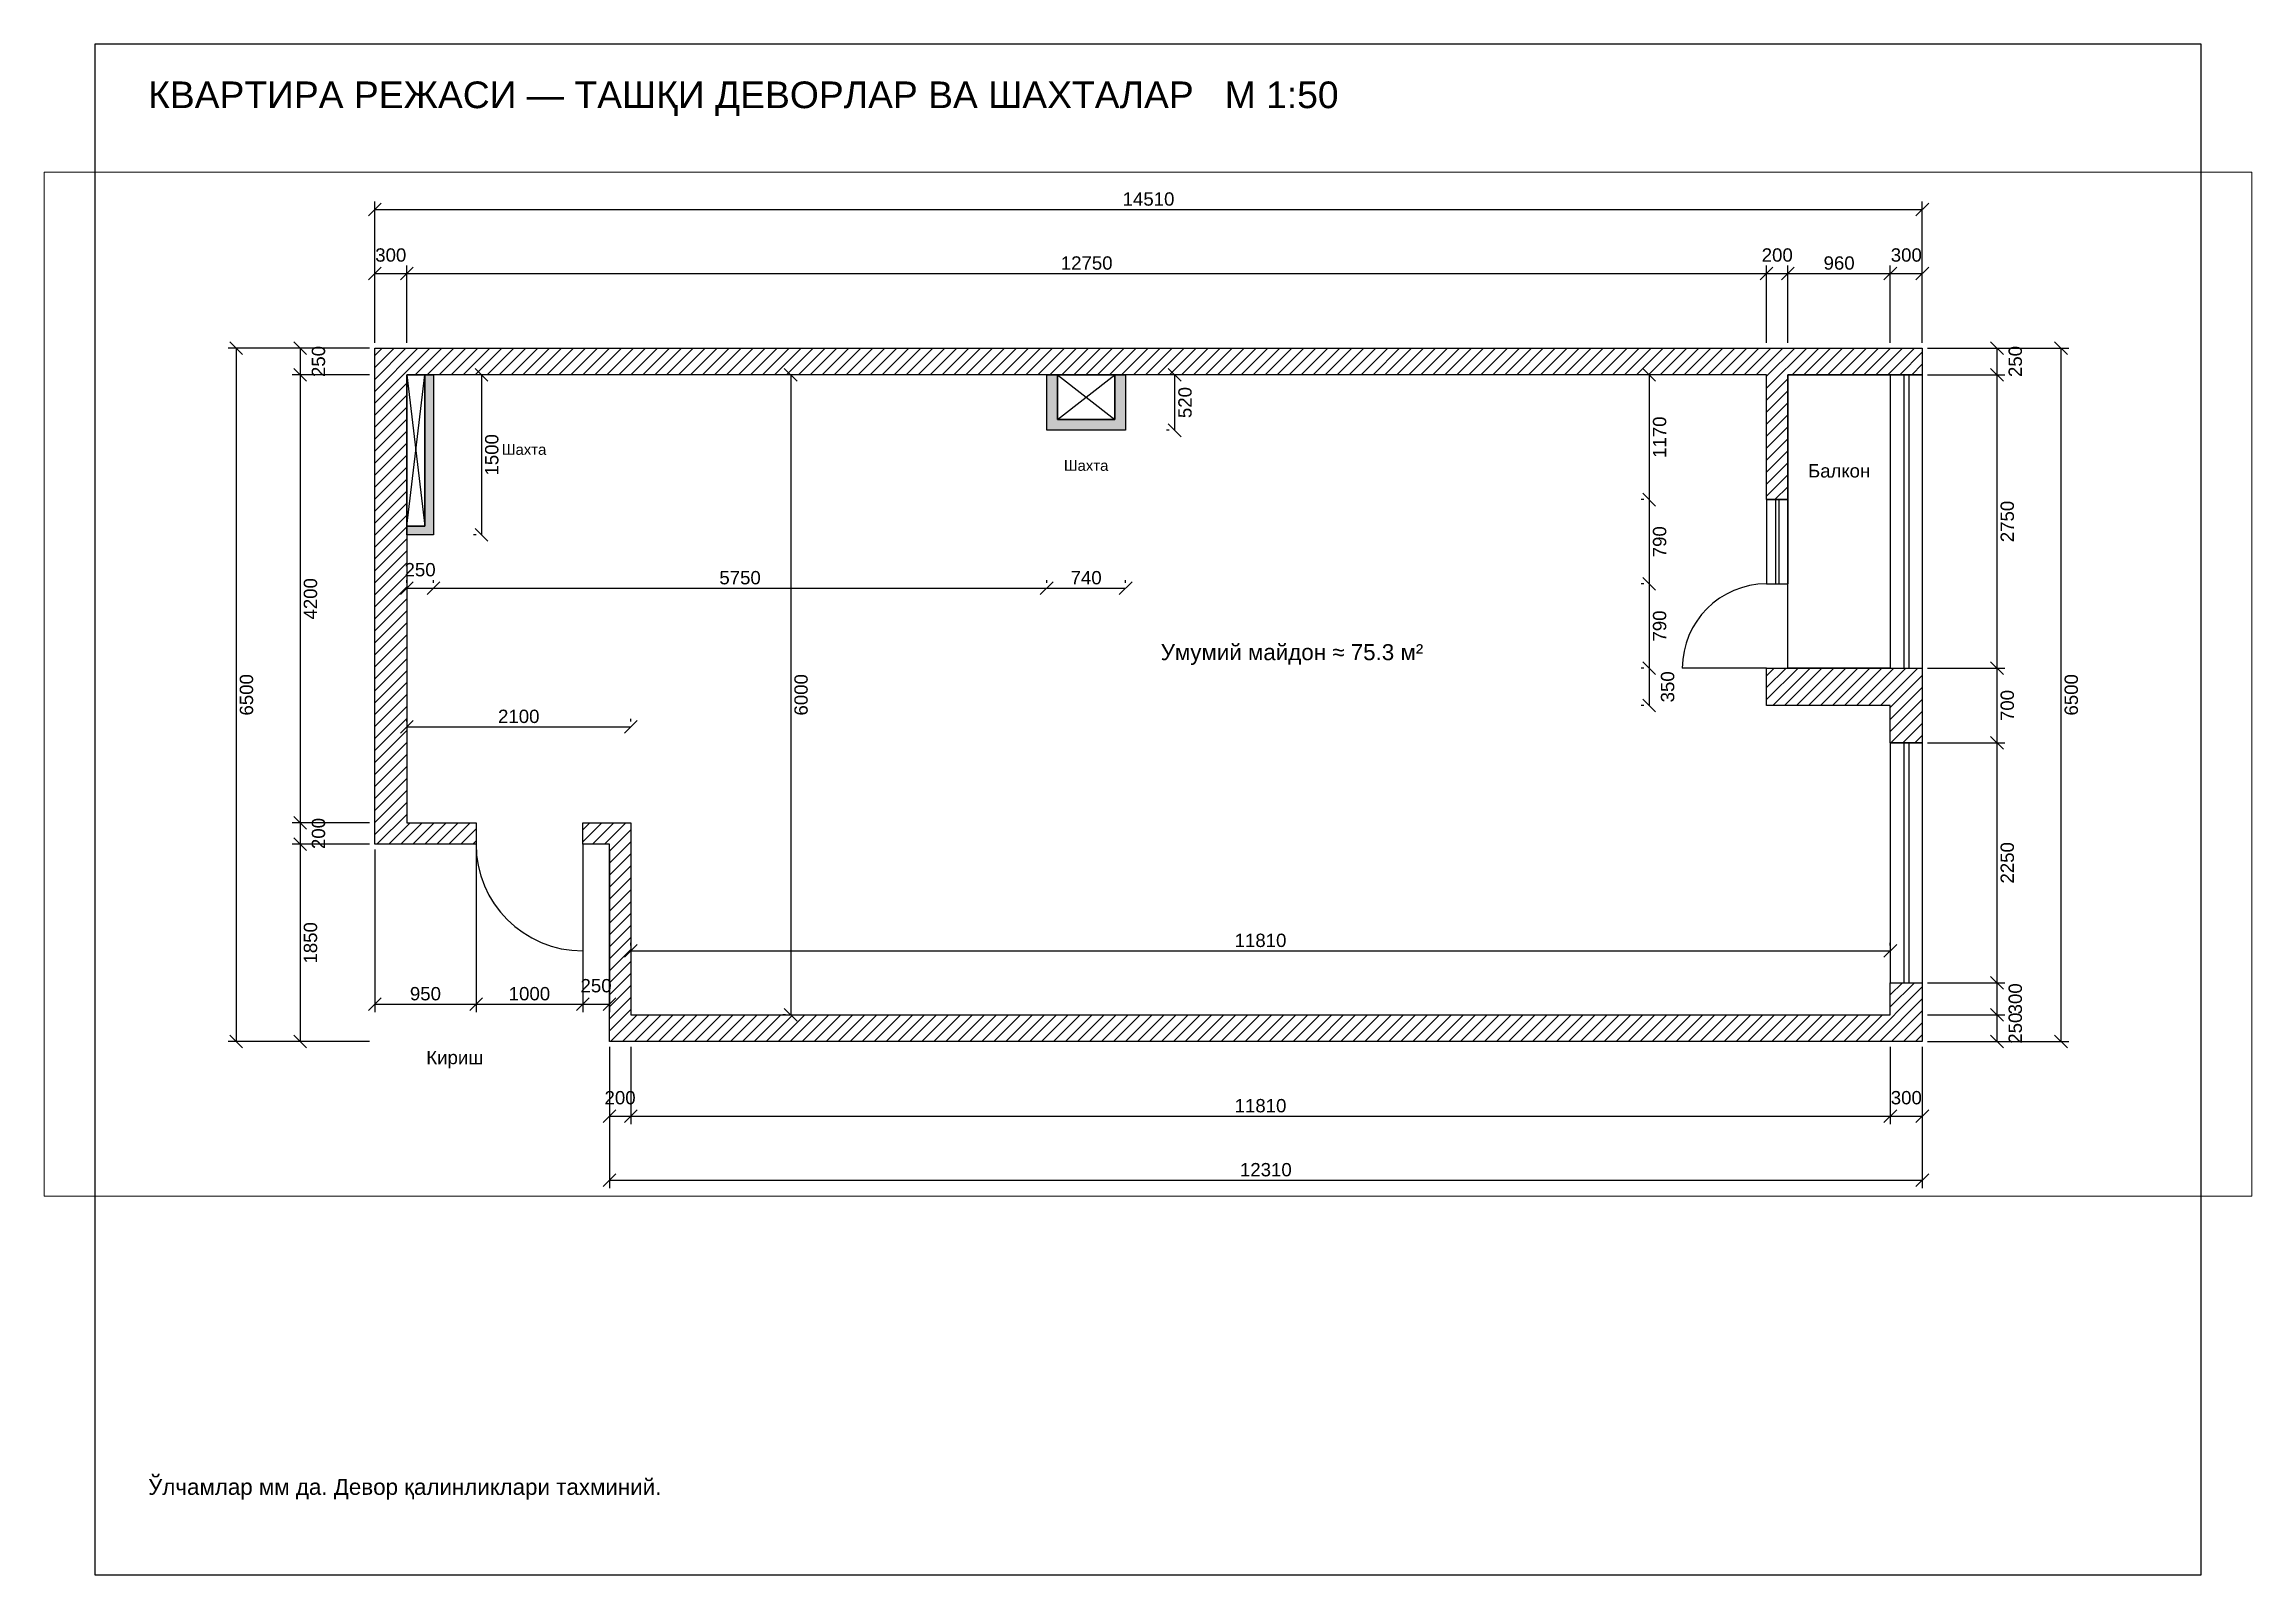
# Paper-space layout 'A3 1-50' of a CAD drawing. Header units: millimetres. Extents: x 10 to 424, y 5 to 292.
# The model-space entities are those that its viewports show. They can reach past a viewport. Long polylines and large blocks are cut down to what shows.
import ezdxf
from ezdxf.enums import TextEntityAlignment as Align

# ---------------------------------------------------------------- set-up
doc = ezdxf.new("R2010")
doc.units = ezdxf.units.MM
for name, color, linetype in [('A-BALC', 9, 'Continuous'), ('A-DIMS', 1, 'Continuous'), ('A-DOOR', 3, 'Continuous'), ('A-GLAZ', 4, 'Continuous'), ('A-SHAFT', 5, 'Continuous'), ('A-TEXT', 7, 'Continuous'), ('A-WALL', 7, 'Continuous'), ('A-WALL-HATCH', 8, 'Continuous')]:
    doc.layers.add(name, color=color, linetype=linetype)
doc.styles.add('ARIAL', font='arial.ttf')
doc.dimstyles.new('ARCH50', dxfattribs={"dimscale": 50, "dimtxt": 2.5, "dimasz": 1.5, "dimexe": 1.5, "dimexo": 1, "dimgap": 0.7, "dimtad": 1, "dimdec": 0, "dimzin": 12, "dimdsep": 46, "dimtxsty": 'ARIAL', "dimtsz": 1.2, "dimcen": 2.5, "dimazin": 3, "dimtfac": 0.5, "dimtmove": 2, "dimatfit": 3})

msp = doc.modelspace()

# ---------------------------------------------------------------- hatches: boundary and pattern name
at = {"layer": 'A-WALL-HATCH'}
h = msp.add_hatch(dxfattribs=at)
h.set_pattern_fill('ANSI31', scale=25)
h.paths.add_polyline_path([(-2100, 250), (11810, 250), (12110, 250), (12110, 0), (11810, 0), (10850, 0), (10850, -1170), (10650, -1170), (10650, 0), (-2100, 0), (-2100, -4200), (-1450, -4200), (-1450, -4400), (-2100, -4400), (-2400, -4400), (-2400, -4200), (-2400, 0), (-2400, 250)])
for points in [[(-2100, -1500), (-2100, -1420), (-1930, -1420), (-1930, 0), (-1850, 0), (-1850, -1500)], [(3900, 0), (4000, 0), (4000, -420), (4540, -420), (4540, 0), (4640, 0), (4640, -520), (3900, -520)]]:
    msp.add_hatch(color=252, dxfattribs=at).paths.add_polyline_path(points)
h = msp.add_hatch(dxfattribs=at)
h.set_pattern_fill('ANSI31', scale=25)
h.paths.add_polyline_path([(12110, -2750), (12110, -3450), (11810, -3450), (11810, -3100), (10650, -3100), (10650, -2750), (10850, -2750), (11810, -2750)])
h = msp.add_hatch(dxfattribs=at)
h.set_pattern_fill('ANSI31', scale=25)
h.paths.add_polyline_path([(-200, -4400), (-450, -4400), (-450, -4200), (-200, -4200), (0, -4200), (0, -4400), (0, -6000), (11810, -6000), (11810, -5700), (12110, -5700), (12110, -6000), (12110, -6250), (11810, -6250), (0, -6250), (-200, -6250), (-200, -6000)])

# ---------------------------------------------------------------- linework, layer by layer
at = {"layer": 'A-BALC'}
msp.add_lwpolyline([(11810, 0), (11810, -2750), (10850, -2750), (10850, 0)], close=True, dxfattribs=at)
at = {"layer": 'A-DOOR'}
for p, q in [((10650, -2750), (9860, -2750)), ((-450, -4400), (-450, -5400))]:
    msp.add_line(p, q, dxfattribs=at)
for centre, radius, start, end in [((10650, -2750), 790, 90, 180), ((-450, -4400), 1000, 180, 270)]:
    msp.add_arc(centre, radius, start, end, dxfattribs=at)
at = {"layer": 'A-GLAZ'}
for p, q in [((11810, 0), (11810, -2750)), ((11810, 0), (12110, 0)), ((11936, 0), (11936, -2750)), ((11984, 0), (11984, -2750)), ((12110, 0), (12110, -2750)), ((10650, -1170), (10650, -1960)), ((10650, -1170), (10850, -1170)), ((10734, -1170), (10734, -1960)), ((10766, -1170), (10766, -1960)), ((10850, -1170), (10850, -1960)), ((10650, -1960), (10850, -1960)), ((11810, -2750), (12110, -2750)), ((11810, -3450), (11810, -5700)), ((11810, -3450), (12110, -3450)), ((11936, -3450), (11936, -5700)), ((11984, -3450), (11984, -5700)), ((12110, -3450), (12110, -5700)), ((11810, -5700), (12110, -5700))]:
    msp.add_line(p, q, dxfattribs=at)
at = {"layer": 'A-SHAFT'}
for p, q in [((-2100, 0), (-1930, -1420)), ((-2100, -1420), (-1930, 0)), ((4000, 0), (4540, -420)), ((4000, -420), (4540, 0))]:
    msp.add_line(p, q, dxfattribs=at)
for points in [[(-2100, -1500), (-2100, -1420), (-1930, -1420), (-1930, 0), (-1850, 0), (-1850, -1500)], [(-2100, 0), (-1930, 0), (-1930, -1420), (-2100, -1420)], [(3900, 0), (4000, 0), (4000, -420), (4540, -420), (4540, 0), (4640, 0), (4640, -520), (3900, -520)], [(4000, 0), (4540, 0), (4540, -420), (4000, -420)]]:
    msp.add_lwpolyline(points, close=True, dxfattribs=at)
at = {"layer": 'A-WALL'}
for points in [[(-2100, 250), (11810, 250), (12110, 250), (12110, 0), (11810, 0), (10850, 0), (10850, -1170), (10650, -1170), (10650, 0), (-2100, 0), (-2100, -4200), (-1450, -4200), (-1450, -4400), (-2100, -4400), (-2400, -4400), (-2400, -4200), (-2400, 0), (-2400, 250)], [(12110, -2750), (12110, -3450), (11810, -3450), (11810, -3100), (10650, -3100), (10650, -2750), (10850, -2750), (11810, -2750)], [(-200, -4400), (-450, -4400), (-450, -4200), (-200, -4200), (0, -4200), (0, -4400), (0, -6000), (11810, -6000), (11810, -5700), (12110, -5700), (12110, -6000), (12110, -6250), (11810, -6250), (0, -6250), (-200, -6250), (-200, -6000)]]:
    msp.add_lwpolyline(points, close=True, dxfattribs=at)

# ---------------------------------------------------------------- texts
at = {"layer": 'A-TEXT', "style": 'ARIAL'}
for s, height, p in [('Шахта', 100, (-1000, -700)), ('Шахта', 100, (4270, -850)), ('Балкон', 125, (11330, -900)), ('Умумий майдон ≈ 75.3 м²', 150, (6200, -2600)), ('Кириш', 125, (-1650, -6400))]:
    msp.add_text(s, height=height, dxfattribs=at).set_placement(p, align=Align.MIDDLE_CENTER)

# ---------------------------------------------------------------- dimensions: what is measured, and where the dimension line sits
at = {"layer": 'A-DIMS'}
for base, p1, p2 in [((-2400, 1550), (-2400, 250), (12110, 250)), ((-2400, 950), (-2400, 250), (-2100, 250)), ((-2100, 950), (-2100, 250), (10650, 250)), ((10650, 950), (10650, 250), (10850, 250)), ((10850, 950), (10850, 250), (11810, 250)), ((11810, 950), (11810, 250), (12110, 250)), ((-2100, -2000), (-2100, -2000), (-1850, -2000)), ((-1850, -2000), (-1850, -2000), (3900, -2000)), ((3900, -2000), (3900, -2000), (4640, -2000)), ((-2100, -3300), (-2100, -3300), (0, -3300)), ((-2400, -5900), (-2400, -4400), (-1450, -4400)), ((-1450, -5900), (-1450, -4400), (-450, -4400)), ((-450, -5900), (-450, -4400), (-200, -4400)), ((0, -5400), (0, -5400), (11810, -5400)), ((-200, -6950), (-200, -6250), (0, -6250)), ((-200, -7550), (-200, -6250), (12110, -6250)), ((0, -6950), (0, -6250), (11810, -6250)), ((11810, -6950), (11810, -6250), (12110, -6250))]:
    msp.add_linear_dim(base=base, p1=p1, p2=p2, dimstyle='ARCH50', dxfattribs=at).render()
for base, p1, p2 in [((-3700, 250), (-2400, 250), (-2400, -6250)), ((-3100, 250), (-2400, 250), (-2400, 0)), ((12810, 250), (12110, 250), (12110, 0)), ((13410, 250), (12110, 250), (12110, -6250)), ((-3100, 0), (-2400, 0), (-2400, -4200)), ((-1400, 0), (-1400, 0), (-1400, -1500)), ((1500, 0), (1500, 0), (1500, -6000)), ((5100, 0), (5100, 0), (5100, -520)), ((9550, 0), (9550, 0), (9550, -1170)), ((12810, 0), (12110, 0), (12110, -2750)), ((9550, -1170), (9550, -1170), (9550, -1960)), ((9550, -1960), (9550, -1960), (9550, -2750)), ((9550, -2750), (9550, -2750), (9550, -3100)), ((12810, -2750), (12110, -2750), (12110, -3450)), ((12810, -3450), (12110, -3450), (12110, -5700)), ((-3100, -4200), (-2400, -4200), (-2400, -4400)), ((-3100, -4400), (-2400, -4400), (-2400, -6250)), ((12810, -5700), (12110, -5700), (12110, -6000)), ((12810, -6000), (12110, -6000), (12110, -6250))]:
    msp.add_linear_dim(base=base, p1=p1, p2=p2, angle=90, dimstyle='ARCH50', dxfattribs=at).render()

psp = doc.layouts.new('A3 1-50')

# ---------------------------------------------------------------- linework, layer by layer
psp.add_lwpolyline([(20, 5), (415, 5), (415, 292), (20, 292)], close=True)

# ---------------------------------------------------------------- texts
at = {"style": 'ARIAL'}
for s, height, p in [('КВАРТИРА РЕЖАСИ — ТАШҚИ ДЕВОРЛАР ВА ШАХТАЛАР   М 1:50', 5, (30, 280)), ('Ўлчамлар мм да. Девор қалинликлари тахминий.', 3, (30, 20))]:
    psp.add_text(s, height=height, dxfattribs=at).set_placement(p)

# ---------------------------------------------------------------- viewports
at = {"layer": 'VIEWPORTS'}
psp.add_viewport(center=(217.5, 172), size=(414, 192), view_center_point=(4850, -2900), view_height=9600, dxfattribs=at)

doc.saveas('drawing.dxf')
